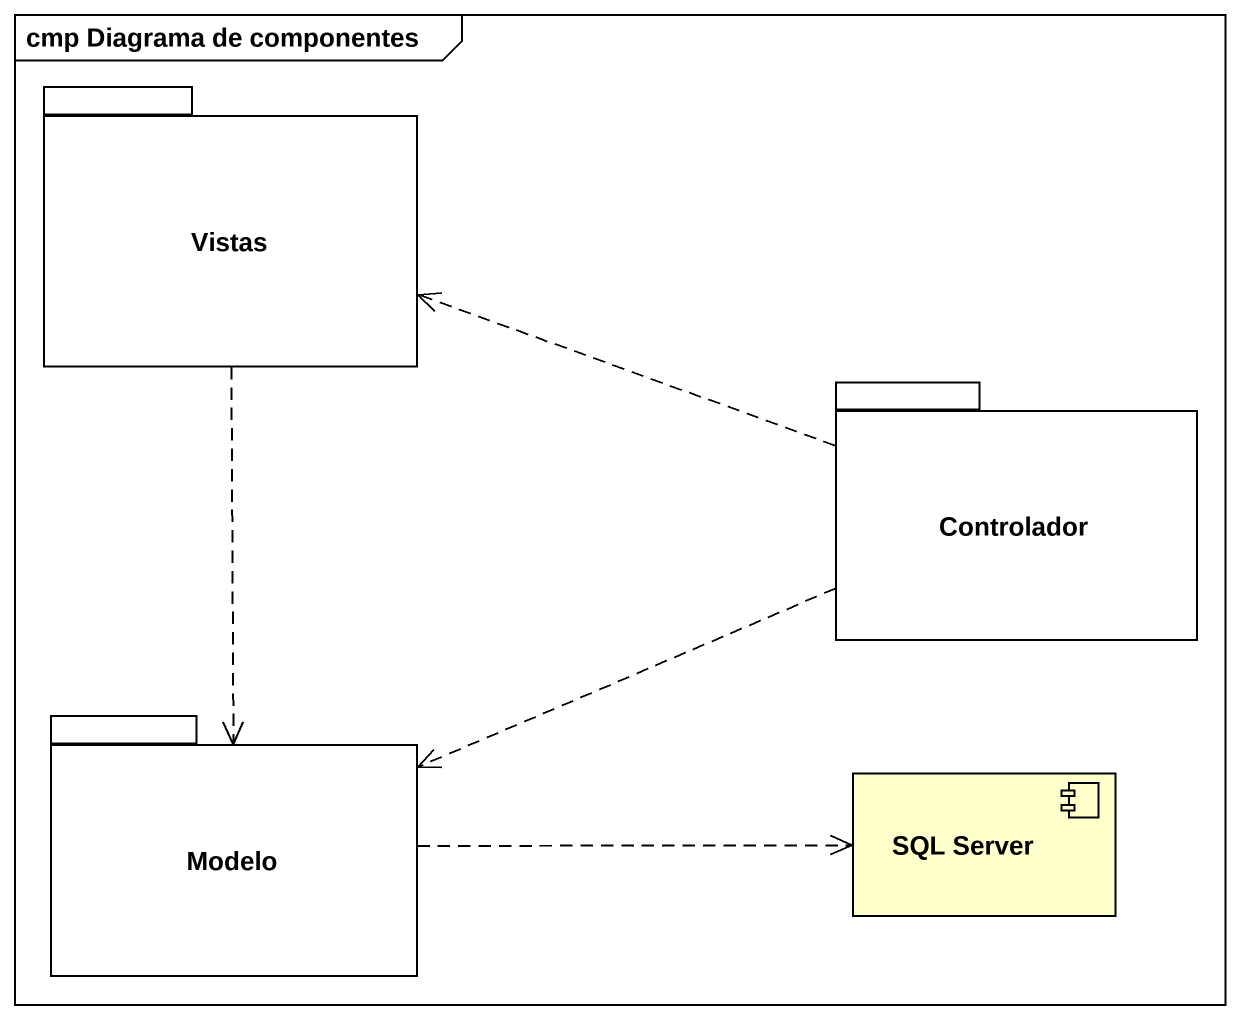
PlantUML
@startuml
mainframe cmp Diagrama de componentes
package Vistas {
}
package Controlador {
}
package Modelo {
}
component "SQL Server" as SQL_Server
Vistas ..> Modelo
Controlador .left.> Vistas
Controlador .left.> Modelo
Modelo .right.> SQL_Server
@enduml
